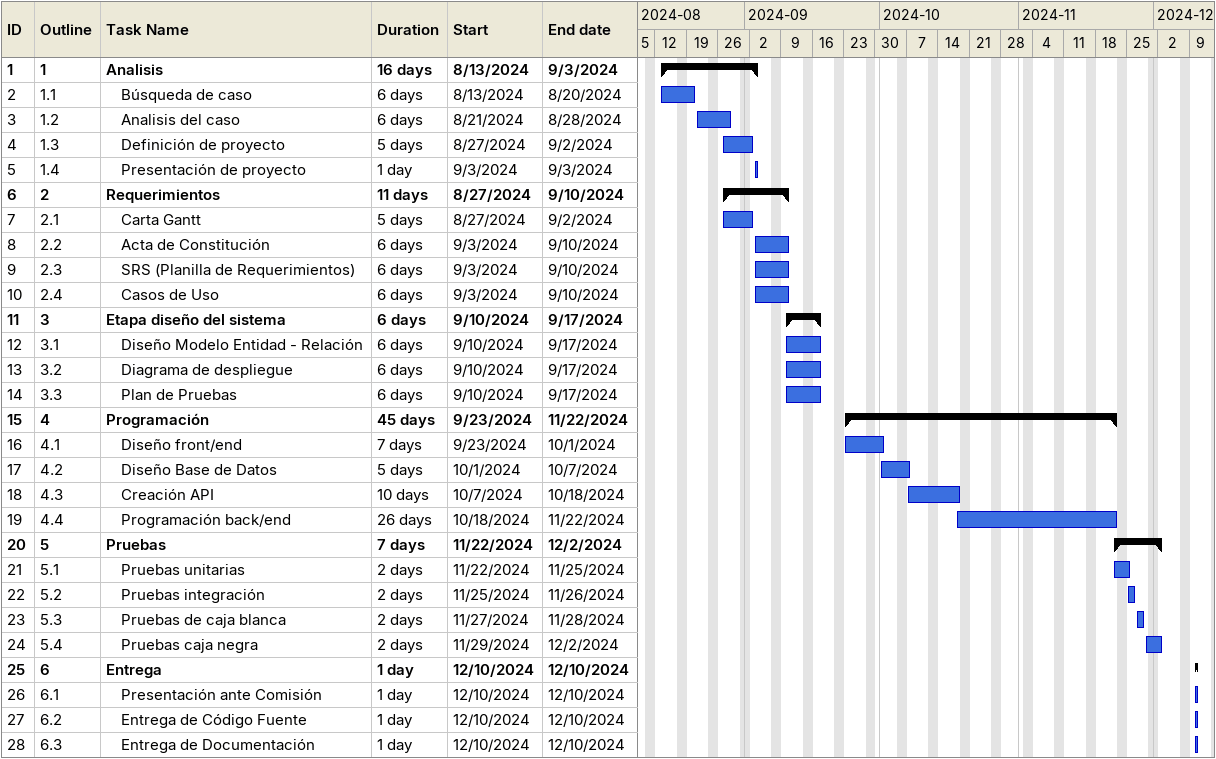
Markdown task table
| ID | WBS | Task | Duration | Start | Finish |
|---|---|---|---|---|---|
| 1 | 1 | **Analisis** | 16d | 2024-08-13 | 2024-09-03 |
| 2 | 1.1 | Búsqueda de caso | 6d | 2024-08-13 | 2024-08-20 |
| 3 | 1.2 | Analisis del caso | 6d | 2024-08-21 | 2024-08-28 |
| 4 | 1.3 | Definición de proyecto | 5d | 2024-08-27 | 2024-09-02 |
| 5 | 1.4 | Presentación de proyecto | 1d | 2024-09-03 | 2024-09-03 |
| 6 | 2 | **Requerimientos** | 11d | 2024-08-27 | 2024-09-10 |
| 7 | 2.1 | Carta Gantt | 5d | 2024-08-27 | 2024-09-02 |
| 8 | 2.2 | Acta de Constitución | 6d | 2024-09-03 | 2024-09-10 |
| 9 | 2.3 | SRS (Planilla de Requerimientos) | 6d | 2024-09-03 | 2024-09-10 |
| 10 | 2.4 | Casos de Uso | 6d | 2024-09-03 | 2024-09-10 |
| 11 | 3 | **Etapa diseño del sistema** | 6d | 2024-09-10 | 2024-09-17 |
| 12 | 3.1 | Diseño Modelo Entidad - Relación | 6d | 2024-09-10 | 2024-09-17 |
| 13 | 3.2 | Diagrama de despliegue | 6d | 2024-09-10 | 2024-09-17 |
| 14 | 3.3 | Plan de Pruebas | 6d | 2024-09-10 | 2024-09-17 |
| 15 | 4 | **Programación** | 45d | 2024-09-23 | 2024-11-22 |
| 16 | 4.1 | Diseño front/end | 7d | 2024-09-23 | 2024-10-01 |
| 17 | 4.2 | Diseño Base de Datos | 5d | 2024-10-01 | 2024-10-07 |
| 18 | 4.3 | Creación API | 10d | 2024-10-07 | 2024-10-18 |
| 19 | 4.4 | Programación back/end | 26d | 2024-10-18 | 2024-11-22 |
| 20 | 5 | **Pruebas** | 7d | 2024-11-22 | 2024-12-02 |
| 21 | 5.1 | Pruebas unitarias | 2d | 2024-11-22 | 2024-11-25 |
| 22 | 5.2 | Pruebas integración | 2d | 2024-11-25 | 2024-11-26 |
| 23 | 5.3 | Pruebas de caja blanca | 2d | 2024-11-27 | 2024-11-28 |
| 24 | 5.4 | Pruebas caja negra | 2d | 2024-11-29 | 2024-12-02 |
| 25 | 6 | **Entrega** | 1d | 2024-12-10 | 2024-12-10 |
| 26 | 6.1 | Presentación ante Comisión | 1d | 2024-12-10 | 2024-12-10 |
| 27 | 6.2 | Entrega de Código Fuente | 1d | 2024-12-10 | 2024-12-10 |
| 28 | 6.3 | Entrega de Documentación | 1d | 2024-12-10 | 2024-12-10 |
